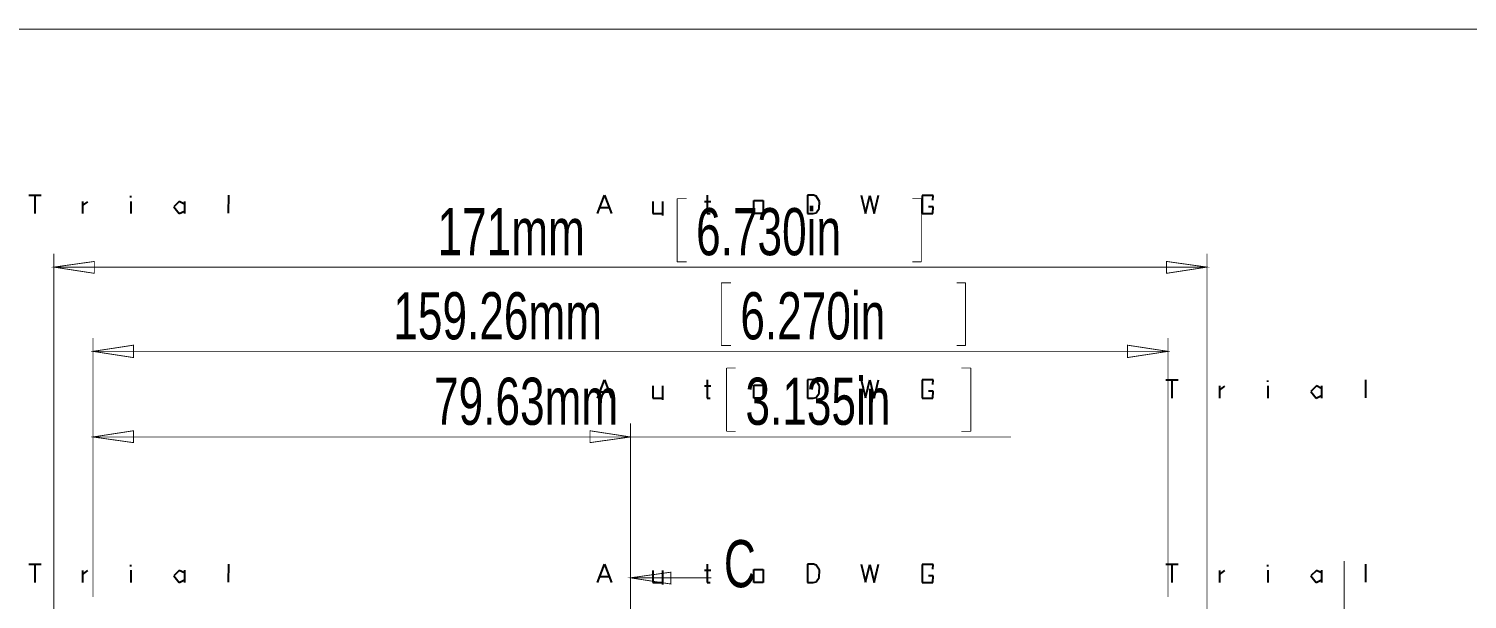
# Model space of a CAD drawing. Extents: x 5 to 426, y 3 to 277.
# Drawn here: x 215.6 to 322.3, y 234.3 to 276.6 of the extents above; entities that cross this region are included whole.
import ezdxf

# ---------------------------------------------------------------- set-up
doc = ezdxf.new("R2010")
doc.units = 0
doc.header["$MEASUREMENT"] = 0
for name, color, linetype in [('at_Entity', 7, 'Continuous'), ('at_Rect', 7, 'Continuous'), ('at_Solid', 7, 'Continuous'), ('at_Text', 7, 'Continuous')]:
    doc.layers.add(name, color=color, linetype=linetype)

msp = doc.modelspace()

# ---------------------------------------------------------------- linework, layer by layer
at = {"color": 28}
for p, q in [((257.78, 249.24), (258.3, 250.61)), ((257.97, 249.7), (258.62, 249.7)), ((258.3, 250.61), (258.82, 249.24)), ((261.88, 250.15), (261.88, 249.24)), ((262.6, 250.15), (262.6, 249.11)), ((265.72, 250.15), (266.18, 250.15)), ((265.92, 250.61), (265.92, 249.24)), ((269.37, 250.21), (270.07, 250.21)), ((269.37, 249.24), (269.37, 250.21)), ((270.07, 250.21), (270.07, 249.24)), ((273.8, 250.62), (273.35, 250.61)), ((273.35, 250.61), (273.35, 249.24)), ((274, 250.54), (273.8, 250.62)), ((274.24, 250.16), (274, 250.54)), ((274, 249.3), (274.23, 249.61)), ((274.23, 249.61), (274.24, 250.16)), ((277.33, 250.6), (277.65, 249.26)), ((277.65, 249.26), (277.98, 250.6)), ((277.98, 250.6), (278.3, 249.24)), ((278.3, 249.24), (278.63, 250.6)), ((282.67, 250.59), (281.85, 250.59)), ((281.85, 250.59), (281.85, 249.24)), ((282.67, 249.76), (282.34, 249.76)), ((282.66, 250.24), (282.67, 250.59)), ((282.66, 249.24), (282.67, 249.76)), ((261.88, 249.24), (262.6, 249.24)), ((265.92, 249.24), (266.13, 249.24)), ((270.07, 249.24), (269.37, 249.24)), ((273.35, 249.24), (273.79, 249.24)), ((273.79, 249.24), (274, 249.3)), ((281.85, 249.24), (282.66, 249.24))]:
    msp.add_line(p, q, dxfattribs=at)
at = {"layer": 'at_Entity', "color": 28}
for p, q in [((215.63, 264.29), (216.54, 264.29)), ((216.08, 264.29), (216.08, 262.93)), ((219.6, 263.83), (219.6, 262.93)), ((219.61, 263.53), (219.99, 263.81)), ((223.18, 263.83), (223.18, 262.93)), ((223.19, 264.12), (223.19, 264.24)), ((226.78, 263.83), (226.37, 263.42)), ((227.16, 263.64), (226.78, 263.83)), ((227.16, 263.83), (227.16, 262.93)), ((230.42, 264.29), (230.41, 262.95)), ((226.37, 263.42), (226.77, 262.93)), ((226.77, 262.93), (227.16, 263.12)), ((299.93, 236.93), (300.84, 236.93)), ((300.38, 236.93), (300.38, 235.56)), ((307.49, 236.75), (307.49, 236.88)), ((314.72, 236.92), (314.72, 235.59)), ((303.9, 236.46), (303.9, 235.56)), ((303.91, 236.16), (304.29, 236.45)), ((307.49, 236.47), (307.49, 235.56)), ((311.09, 236.46), (310.68, 236.05)), ((310.68, 236.05), (311.08, 235.56)), ((311.08, 235.56), (311.47, 235.75)), ((311.47, 236.27), (311.09, 236.46)), ((311.46, 236.47), (311.46, 235.57))]:
    msp.add_line(p, q, dxfattribs=at)
at = {"layer": 'at_Entity', "color": 9}
msp.add_lwpolyline([(426.32, 276.61, 0.0636, 0.0636, 0), (4.8, 276.61, 0.0636, 0.0636, 0)], format="xyseb", dxfattribs=at)
at = {"layer": 'at_Entity', "color": 0}
for points in [[(263.69, 264.04, 0.0636, 0.0636, 0), (263.69, 259.35, 0.0636, 0.0636, 0)], [(263.69, 264.04, 0.0636, 0.0636, 0), (264.4, 264.04, 0.0636, 0.0636, 0)], [(281.8, 264.04, 0.0636, 0.0636, 0), (281.13, 264.04, 0.0636, 0.0636, 0)], [(281.8, 264.04, 0.0636, 0.0636, 0), (281.8, 259.35, 0.0636, 0.0636, 0)], [(217.48, 232.45, 0.0636, 0.0636, 0), (217.48, 259.95, 0.0636, 0.0636, 0)], [(217.48, 258.96, 0.0636, 0.0636, 0), (220.48, 259.38, 0.0636, 0.0636, 0), (220.48, 258.5, 0.0636, 0.0636, 0)], [(263.69, 259.35, 0.0636, 0.0636, 0), (264.4, 259.35, 0.0636, 0.0636, 0)], [(281.8, 259.35, 0.0636, 0.0636, 0), (281.13, 259.35, 0.0636, 0.0636, 0)], [(302.98, 258.96, 0.0636, 0.0636, 0), (299.98, 258.5, 0.0636, 0.0636, 0), (299.98, 259.38, 0.0636, 0.0636, 0)], [(302.98, 232.45, 0.0636, 0.0636, 0), (302.98, 259.95, 0.0636, 0.0636, 0)], [(217.48, 258.96, 0.0636, 0.0636, 0), (302.98, 258.96, 0.0636, 0.0636, 0)], [(266.97, 257.8, 0.0636, 0.0636, 0), (266.97, 253.14, 0.0636, 0.0636, 0)], [(266.97, 257.8, 0.0636, 0.0636, 0), (267.68, 257.8, 0.0636, 0.0636, 0)], [(285.08, 257.8, 0.0636, 0.0636, 0), (284.41, 257.8, 0.0636, 0.0636, 0)], [(285.08, 257.8, 0.0636, 0.0636, 0), (285.08, 253.14, 0.0636, 0.0636, 0)], [(220.38, 234.5, 0.0636, 0.0636, 0), (220.38, 253.7, 0.0636, 0.0636, 0)], [(220.38, 252.71, 0.0636, 0.0636, 0), (223.38, 253.17, 0.0636, 0.0636, 0), (223.38, 252.25, 0.0636, 0.0636, 0)], [(266.97, 253.14, 0.0636, 0.0636, 0), (267.68, 253.14, 0.0636, 0.0636, 0)], [(285.08, 253.14, 0.0636, 0.0636, 0), (284.41, 253.14, 0.0636, 0.0636, 0)], [(300.09, 252.71, 0.0636, 0.0636, 0), (297.08, 252.25, 0.0636, 0.0636, 0), (297.08, 253.17, 0.0636, 0.0636, 0)], [(300.09, 234.5, 0.0636, 0.0636, 0), (300.09, 253.7, 0.0636, 0.0636, 0)], [(220.38, 252.71, 0.0636, 0.0636, 0), (300.09, 252.71, 0.0636, 0.0636, 0)], [(267.36, 251.48, 0.0636, 0.0636, 0), (267.36, 246.78, 0.0636, 0.0636, 0)], [(267.36, 251.48, 0.0636, 0.0636, 0), (268.03, 251.48, 0.0636, 0.0636, 0)], [(285.47, 251.48, 0.0636, 0.0636, 0), (284.77, 251.48, 0.0636, 0.0636, 0)], [(285.47, 251.48, 0.0636, 0.0636, 0), (285.47, 246.78, 0.0636, 0.0636, 0)], [(220.38, 234.5, 0.0636, 0.0636, 0), (220.38, 247.38, 0.0636, 0.0636, 0)], [(220.38, 246.36, 0.0636, 0.0636, 0), (223.38, 246.82, 0.0636, 0.0636, 0), (223.38, 245.94, 0.0636, 0.0636, 0)], [(220.38, 246.36, 0.0636, 0.0636, 0), (260.23, 246.36, 0.0636, 0.0636, 0)], [(260.23, 246.36, 0.0636, 0.0636, 0), (257.23, 245.94, 0.0636, 0.0636, 0), (257.23, 246.82, 0.0636, 0.0636, 0)], [(260.23, 234.5, 0.0636, 0.0636, 0), (260.23, 247.38, 0.0636, 0.0636, 0)], [(260.23, 246.36, 0.0636, 0.0636, 0), (288.44, 246.36, 0.0636, 0.0636, 0)], [(267.36, 246.78, 0.0636, 0.0636, 0), (268.03, 246.78, 0.0636, 0.0636, 0)], [(285.47, 246.78, 0.0636, 0.0636, 0), (284.77, 246.78, 0.0636, 0.0636, 0)], [(313.15, 231.14, 0.0636, 0.0636, 0), (313.15, 237.15, 0.0636, 0.0636, 0)], [(260.23, 235.91, 0.0636, 0.0636, 0), (263.23, 236.33, 0.0636, 0.0636, 0), (263.23, 235.45, 0.0636, 0.0636, 0)]]:
    msp.add_lwpolyline(points, format="xyseb", dxfattribs=at)
at = {"layer": 'at_Entity', "color": 7}
for points in [[(217.48, 258.96, 0.0636, 0.0636, 0), (220.48, 259.38, 0.0636, 0.0636, 0), (220.48, 258.5, 0.0636, 0.0636, 0), (217.48, 258.96, 0.0636, 0.0636, 0)], [(302.98, 258.96, 0.0636, 0.0636, 0), (299.98, 258.5, 0.0636, 0.0636, 0), (299.98, 259.38, 0.0636, 0.0636, 0), (302.98, 258.96, 0.0636, 0.0636, 0)], [(220.38, 252.71, 0.0636, 0.0636, 0), (223.38, 253.17, 0.0636, 0.0636, 0), (223.38, 252.25, 0.0636, 0.0636, 0), (220.38, 252.71, 0.0636, 0.0636, 0)], [(300.09, 252.71, 0.0636, 0.0636, 0), (297.08, 252.25, 0.0636, 0.0636, 0), (297.08, 253.17, 0.0636, 0.0636, 0), (300.09, 252.71, 0.0636, 0.0636, 0)], [(220.38, 246.36, 0.0636, 0.0636, 0), (223.38, 246.82, 0.0636, 0.0636, 0), (223.38, 245.94, 0.0636, 0.0636, 0), (220.38, 246.36, 0.0636, 0.0636, 0)], [(260.23, 246.36, 0.0636, 0.0636, 0), (257.23, 245.94, 0.0636, 0.0636, 0), (257.23, 246.82, 0.0636, 0.0636, 0), (260.23, 246.36, 0.0636, 0.0636, 0)], [(260.23, 170.08, 0.0636, 0.0636, 0), (260.23, 237.89, 0.0636, 0.0636, 0)], [(260.23, 235.91, 0.0636, 0.0636, 0), (263.23, 236.33, 0.0636, 0.0636, 0), (263.23, 235.45, 0.0636, 0.0636, 0), (260.23, 235.91, 0.0636, 0.0636, 0)], [(266.23, 235.91, 0.0636, 0.0636, 0), (260.23, 235.91, 0.0636, 0.0636, 0)]]:
    msp.add_lwpolyline(points, format="xyseb", dxfattribs=at)
at = {"layer": 'at_Rect', "color": 28}
for p, q in [((299.93, 250.61), (300.84, 250.61)), ((300.38, 250.61), (300.38, 249.24)), ((303.9, 250.15), (303.9, 249.24)), ((303.91, 249.84), (304.29, 250.13)), ((307.49, 250.44), (307.49, 250.56)), ((307.49, 250.15), (307.49, 249.24)), ((311.09, 250.15), (310.68, 249.74)), ((310.68, 249.74), (311.08, 249.24)), ((311.47, 249.95), (311.09, 250.15)), ((311.46, 250.15), (311.46, 249.25)), ((314.72, 250.61), (314.72, 249.27)), ((311.08, 249.24), (311.47, 249.44)), ((215.63, 236.93), (216.54, 236.93)), ((216.08, 236.93), (216.08, 235.56)), ((223.19, 236.75), (223.19, 236.88)), ((230.42, 236.92), (230.41, 235.59)), ((219.6, 236.46), (219.6, 235.56)), ((219.61, 236.16), (219.99, 236.45)), ((223.18, 236.47), (223.18, 235.56)), ((226.78, 236.46), (226.37, 236.05)), ((226.37, 236.05), (226.77, 235.56)), ((226.77, 235.56), (227.16, 235.75)), ((227.16, 236.27), (226.78, 236.46)), ((227.16, 236.47), (227.16, 235.57))]:
    msp.add_line(p, q, dxfattribs=at)
at = {"layer": 'at_Solid', "color": 28}
for p, q in [((257.78, 262.93), (258.3, 264.3)), ((258.3, 264.3), (258.82, 262.93)), ((261.88, 263.83), (261.88, 262.93)), ((262.6, 263.83), (262.6, 262.79)), ((265.72, 263.84), (266.18, 263.84)), ((265.92, 264.29), (265.92, 262.93)), ((269.37, 263.9), (270.07, 263.9)), ((269.37, 262.93), (269.37, 263.9)), ((270.07, 263.9), (270.07, 262.93)), ((273.8, 264.3), (273.35, 264.29)), ((273.35, 264.29), (273.35, 262.93)), ((274, 264.23), (273.8, 264.3)), ((274.24, 263.84), (274, 264.23)), ((274.23, 263.3), (274.24, 263.84)), ((277.33, 264.29), (277.65, 262.94)), ((277.65, 262.94), (277.98, 264.28)), ((277.98, 264.28), (278.3, 262.93)), ((278.3, 262.93), (278.63, 264.29)), ((282.67, 264.27), (281.85, 264.27)), ((281.85, 264.27), (281.85, 262.93)), ((282.67, 263.44), (282.34, 263.44)), ((282.66, 263.93), (282.67, 264.27)), ((282.66, 262.93), (282.67, 263.44)), ((257.97, 263.38), (258.62, 263.38)), ((261.88, 262.93), (262.6, 262.93)), ((265.92, 262.93), (266.13, 262.93)), ((270.07, 262.93), (269.37, 262.93)), ((273.35, 262.93), (273.79, 262.93)), ((273.79, 262.93), (274, 262.98)), ((274, 262.98), (274.23, 263.3)), ((281.85, 262.93), (282.66, 262.93))]:
    msp.add_line(p, q, dxfattribs=at)
at = {"layer": 'at_Text', "color": 28}
for p, q in [((257.78, 235.56), (258.3, 236.93)), ((258.3, 236.93), (258.82, 235.56)), ((265.92, 236.93), (265.92, 235.56)), ((273.8, 236.93), (273.35, 236.93)), ((273.35, 236.93), (273.35, 235.56)), ((274, 236.86), (273.8, 236.93)), ((274.24, 236.48), (274, 236.86)), ((277.33, 236.92), (277.65, 235.58)), ((277.65, 235.58), (277.98, 236.91)), ((277.98, 236.91), (278.3, 235.56)), ((278.3, 235.56), (278.63, 236.92)), ((282.67, 236.91), (281.85, 236.91)), ((281.85, 236.91), (281.85, 235.56)), ((282.66, 236.56), (282.67, 236.91)), ((257.97, 236.01), (258.62, 236.01)), ((261.88, 236.46), (261.88, 235.56)), ((262.6, 236.46), (262.6, 235.42)), ((265.72, 236.47), (266.18, 236.47)), ((269.37, 236.53), (270.07, 236.53)), ((269.37, 235.56), (269.37, 236.53)), ((270.07, 236.53), (270.07, 235.56)), ((274, 235.61), (274.23, 235.93)), ((274.23, 235.93), (274.24, 236.48)), ((282.67, 236.07), (282.34, 236.07)), ((282.66, 235.56), (282.67, 236.07)), ((261.88, 235.56), (262.6, 235.56)), ((265.92, 235.56), (266.13, 235.56)), ((270.07, 235.56), (269.37, 235.56)), ((273.35, 235.56), (273.79, 235.56)), ((273.79, 235.56), (274, 235.61)), ((281.85, 235.56), (282.66, 235.56))]:
    msp.add_line(p, q, dxfattribs=at)

# ---------------------------------------------------------------- texts
at = {"layer": 'at_Text', "color": 0, "width": 0.7}
for s, height, p in [('6.730in', 3.499, (265.1, 259.84)), ('171mm', 3.499, (245.93, 259.84)), ('159.26mm', 3.499, (242.65, 253.6)), ('6.270in', 3.499, (268.38, 253.6)), ('79.63mm', 3.499, (245.67, 247.26)), ('3.135in', 3.499, (268.76, 247.26)), ('C', 3.5, (267.16, 235.21))]:
    msp.add_text(s, height=height, rotation=0.0006, dxfattribs=at).set_placement(p)

doc.saveas('drawing.dxf')
